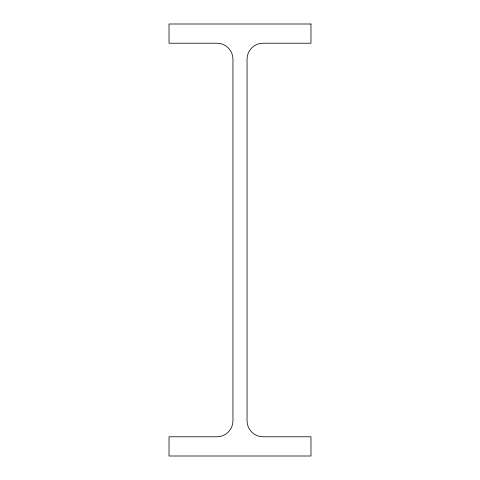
<?xml version="1.0" encoding="UTF-8"?>
<svg xmlns="http://www.w3.org/2000/svg" width="480" height="480" viewBox="0 0 480 480"><rect width="100%" height="100%" fill="white"/><g stroke="black" fill="none" stroke-linecap="round" stroke-linejoin="round"><path stroke-width="0.72" d="M310.974 24L169.026 24L169.026 43.218L216.9 43.218A16.044 16.044 0 0 1 232.944 59.268L232.944 420.732A16.044 16.044 0 0 1 216.9 436.782L169.026 436.782L169.026 456L310.974 456L310.974 436.782L263.1 436.782A16.044 16.044 0 0 1 247.056 420.732L247.056 59.268A16.044 16.044 0 0 1 263.1 43.218L310.974 43.218L310.974 24"/></g></svg>
